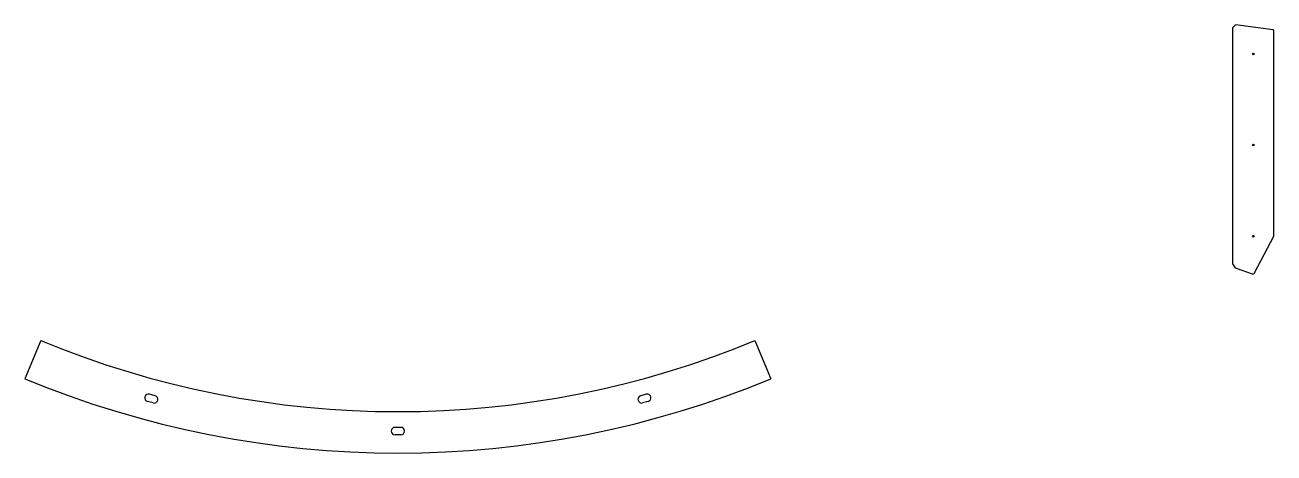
# Model space of a CAD drawing. Header units: inches. Extents: x 17 to 3033, y 9 to 1042.
import ezdxf

# ---------------------------------------------------------------- set-up
doc = ezdxf.new("R2010")
doc.units = ezdxf.units.IN
doc.header["$MEASUREMENT"] = 0

msp = doc.modelspace()

# ---------------------------------------------------------------- linework, layer by layer
for p, q in [((2939.8, 1042.4), (2932.8, 1035.4)), ((2932.8, 1035.4), (2932.8, 465.7)), ((3030.4, 1030.8), (2939.8, 1042.4)), ((3032.8, 532.2), (3032.8, 1027.9)), ((2986.1, 443.9), (3032.8, 532.2)), ((2932.8, 465.7), (2939.4, 456.3)), ((2939.4, 456.3), (2980, 441.5)), ((55.1, 280.3), (16.8, 187.9)), ((1779.4, 280.3), (1817.7, 187.9)), ((326.4, 129.7), (312.9, 133.3)), ((331.1, 147.1), (317.5, 150.7)), ((1517, 150.7), (1503.5, 147.1)), ((1521.6, 133.3), (1508.1, 129.7)), ((924.3, 70.8), (910.3, 70.8)), ((924.3, 52.8), (910.3, 52.8))]:
    msp.add_line(p, q)
for centre in [(2982.8, 972.4), (2982.8, 752.4), (2982.8, 532.4)]:
    msp.add_circle(centre, 2)
for centre, radius, start, end in [((3029.8, 1027.9), 3, 0, 79.6409), ((2981.7, 446.2), 5, 250.0169, 332.1027), ((917.3, 2361.8), 2253, 247.5, 292.5), ((917.3, 2361.8), 2353, 247.5, 292.5), ((315.2, 142), 9, 75, 255), ((1519.3, 142), 9, 285, 105), ((328.7, 138.4), 9, 255, 75), ((1505.8, 138.4), 9, 105, 285), ((910.3, 61.8), 9, 90, 270), ((924.3, 61.8), 9, 270, 90)]:
    msp.add_arc(centre, radius, start, end)

doc.saveas('drawing.dxf')
